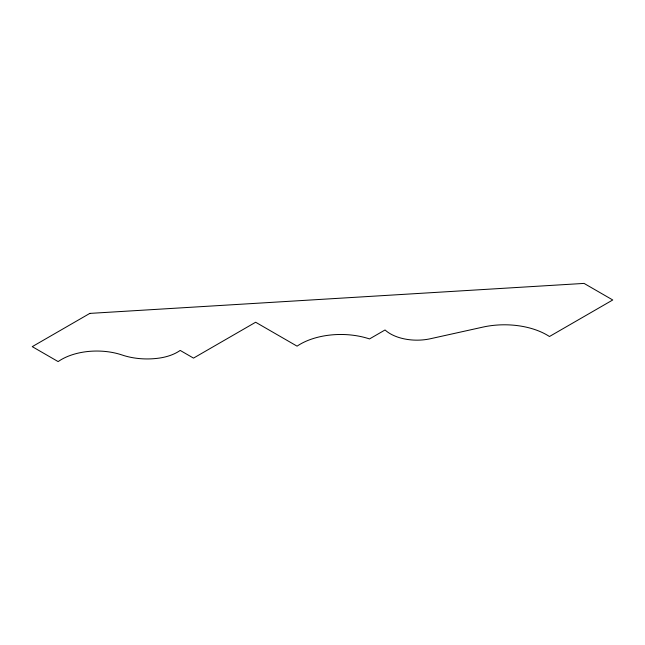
<?xml version="1.0" encoding="UTF-8"?>
<svg xmlns="http://www.w3.org/2000/svg" width="645" height="645" viewBox="0 0 645 645"><rect width="100%" height="100%" fill="white"/><g stroke="black" fill="none" stroke-linecap="round" stroke-linejoin="round"><path stroke-width="0.97" d="M89.84 313.397L32.25 346.647L58.139 361.595A50.06 28.904 0 0 1 122.123 355.008A49.657 28.67 0 0 0 159.492 358.056A39.176 22.615 0 0 0 180.189 350.42L193.508 358.112L255.638 322.242L297.063 346.155A57.373 33.121 0 0 1 369.521 338.931L385.049 329.966A37.724 21.777 0 0 0 430.521 338.714L482.936 327.096A60.033 34.661 0 0 1 549.459 336.513L612.75 299.973L584.056 283.405L89.84 313.397"/></g></svg>
